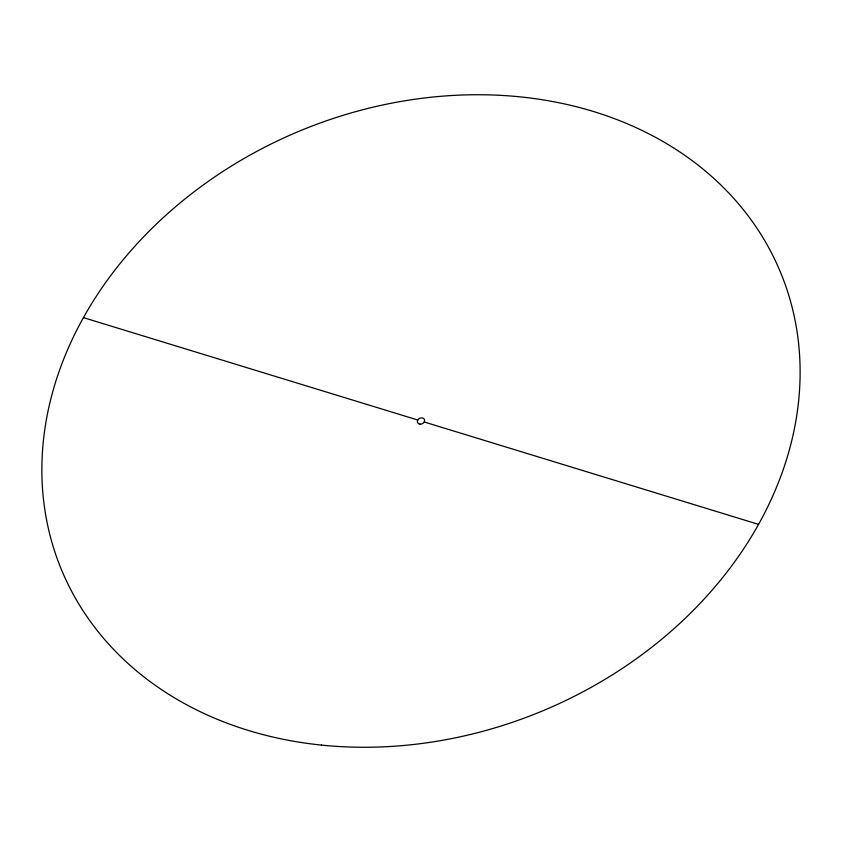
<?xml version="1.0" encoding="UTF-8"?>
<svg xmlns="http://www.w3.org/2000/svg" width="842" height="842" viewBox="0 0 842 842"><rect width="100%" height="100%" fill="white"/><g stroke="black" fill="none" stroke-linecap="round" stroke-linejoin="round"><path stroke-width="1.26" d="M83.442 317.623L417.727 420M424.273 422L758.558 524.377M321.465 745.096A389.057 314.35 -22.4 0 0 787.575 291.49A389.057 314.35 -22.4 0 0 153.949 226.414A389.057 314.35 -22.4 0 0 321.465 745.096M420.032 424.136A3.768 3.042 -22.4 0 0 424.547 419.748A3.768 3.042 -22.4 0 0 418.411 419.116A3.768 3.042 -22.4 0 0 420.032 424.136"/></g></svg>
